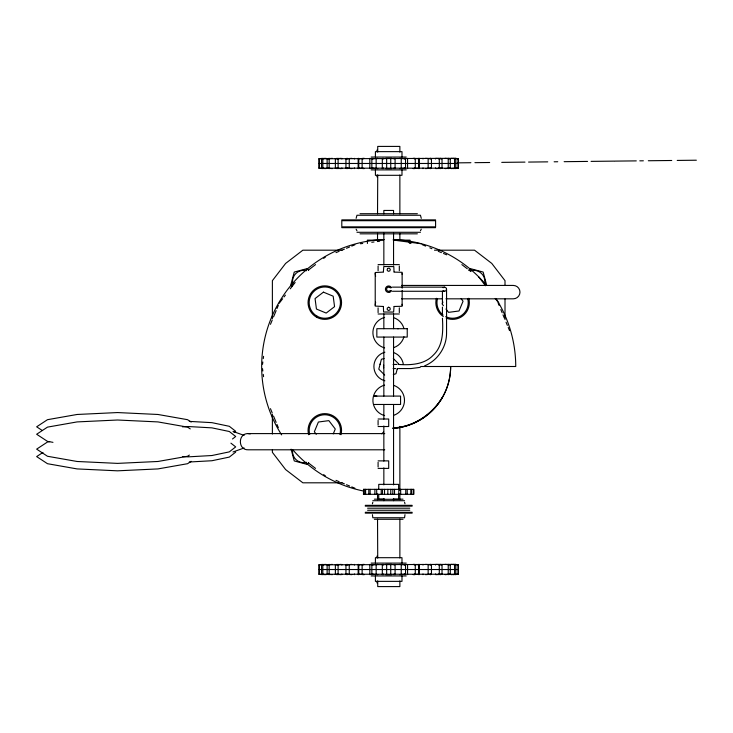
<?xml version="1.0" encoding="UTF-8"?>
<svg xmlns="http://www.w3.org/2000/svg" width="733" height="733" viewBox="0 0 733 733"><rect width="100%" height="100%" fill="white"/><g stroke="black" fill="none" stroke-linecap="round" stroke-linejoin="round"><path stroke-width="1.1" d="M375.223 305.249L375.617 302.179M402.115 274.325L402.17 273.345M262.542 364.246L262.835 361.983M263.284 358.602L263.578 356.339M380.042 364.429L380.17 363.971M392.402 287.134L444.5 287.134C447.157 287.034 447.148 291.368 444.5 291.267L392.412 291.267M372.41 503.791L372.822 502.252M404.983 514.667L404.57 517.745L372.822 517.745L372.41 514.667M270.468 324.307L272.218 320.101M273.519 316.94L276.139 310.636M277.01 308.529L278.311 305.377M333.249 433.89L335.274 429.016L328.851 420.641L318.388 422.016L314.347 431.764L316.271 434.275M397.231 369.029L397.35 368.571L395.967 373.766L393.3 374.481M442.934 302.042L442.127 303.984L443.41 305.661M356.128 218.333L356.953 215.255L420.449 215.255L421.273 218.333M420.449 230.748L421.273 229.209M371.851 168.617L371.851 158.337M405.541 168.617L405.541 158.337M371.851 574.663L371.851 564.383M405.541 574.663L405.541 564.383M279.181 303.27L282.654 298.752M284.038 296.947L285.421 295.142M290.268 288.82L295.124 282.498M442.338 397.469C431.792 414.594 413.339 427.037 392.97 427.88M358.767 168.617L358.767 158.337M418.635 168.617L418.635 158.337M358.767 574.663L358.767 564.383M418.635 574.663L418.635 564.383M468.735 270.184L470.302 268.617L483.148 272.053L486.584 284.899M308.666 462.816L307.1 464.383L294.254 460.947L291.102 449.173M381.682 433.835L383.671 431.975M234.093 432.525L235.687 431.279L229.319 426.304L211.929 422.657L189.297 421.383M232.508 438.975L235.687 436.492L229.319 431.508L211.929 427.861L188.161 426.524L182.508 426.844M235.687 452.105L229.319 457.09L211.929 460.736L189.297 462.001M308.309 270.156L315.538 264.604M323.665 258.373L325.47 256.99M443.044 287.739L444.5 287.134M42.972 452.426L36.65 456.586L47.48 463.705L77.084 468.918L117.518 470.824L157.952 468.918L187.556 463.705L191.166 461.332M189.361 455.074L187.556 456.265L157.952 461.478L117.518 463.384L77.084 461.478L47.48 456.265L36.65 449.137L47.48 442.017L49.679 441.632M424.636 365.849C437.638 360.554 446.644 347.112 446.562 333.066L446.562 289.205M385.677 158.337L391.715 158.337M385.677 168.617L391.715 168.617M385.677 564.383L391.715 564.383M385.677 574.663L391.715 574.663M346.984 168.617L345.949 168.178L345.949 158.768L346.984 158.337M430.418 168.617L431.453 168.178L431.453 158.768L430.418 158.337M346.984 574.663L345.949 574.232L345.949 564.822L346.984 564.383M430.418 574.663L431.453 574.232L431.453 564.822L430.418 564.383M335.989 252.628L339.141 251.318M341.248 250.448L344.4 249.147M346.507 248.276L349.659 246.966M351.767 246.096L354.919 244.785M233.012 451.968L244.116 447.982M372.162 158.768L377.761 158.337M399.641 168.617L405.239 168.178M372.162 564.822L377.761 564.383M399.641 574.663L405.239 574.232M384.092 358.519L381.435 359.234L378.778 369.157L384.678 375.058M337.024 168.617L335.366 168.178L335.366 158.768L337.024 158.337M440.368 168.617L442.026 168.178L442.026 158.768L440.368 158.337M337.024 574.663L335.366 574.232L335.366 564.822L337.024 564.383M440.368 574.663L442.026 574.232L442.026 564.822L440.368 564.383M358.391 158.768L364.283 158.337M413.119 168.617L419.01 168.178M358.391 564.822L364.283 564.383M413.119 574.663L419.01 574.232M420.229 367.352L411.103 368.562L398.404 368.562M329.328 168.617L327.12 168.178L327.12 158.768L329.328 158.337M448.074 168.617L450.273 168.178L450.273 158.768L448.074 158.337M329.328 574.663L327.12 574.232L327.12 564.822L329.328 564.383M448.074 574.663L450.273 574.232L450.273 564.822L448.074 564.383M345.949 158.768L351.867 158.337M425.525 168.617L431.453 168.178M345.949 564.822L351.867 564.383M425.525 574.663L431.453 574.232M324.224 168.617L321.567 168.178L321.567 158.768L324.224 158.337M453.177 168.617L455.834 168.178L455.834 158.768L453.177 158.337M324.224 574.663L321.567 574.232L321.567 564.822L324.224 564.383M453.177 574.663L455.834 574.232L455.834 564.822L453.177 564.383M335.366 158.768L341.065 158.337M436.327 168.617L442.026 168.178M335.366 564.822L341.065 564.383M436.327 574.663L442.026 574.232M318.947 158.768L455.459 158.337L458.455 158.768L458.455 168.178L318.947 168.178L318.947 158.768L322.566 158.337M318.947 564.822L455.459 564.383L458.455 564.822L458.455 574.232L318.947 574.232L318.947 564.822L322.566 564.383M327.12 158.768L332.342 158.337M445.05 168.617L450.273 168.178M454.836 168.617L458.455 168.178M327.12 564.822L332.342 564.383M445.05 574.663L450.273 574.232M454.836 574.663L458.455 574.232M321.567 158.768L326.084 158.337M451.308 168.617L455.834 168.178M321.567 564.822L326.084 564.383M451.308 574.663L455.834 574.232M360.48 243.759L362.743 243.457M371.768 242.275L374.032 241.972M377.413 241.533L379.667 241.23M384.752 433.597L248.185 433.597C237.776 433.203 237.776 450.19 248.185 449.796L384.752 449.796M322.566 168.617L318.947 168.178M454.836 158.337L458.455 158.768M322.566 574.663L318.947 574.232M454.836 564.383L458.455 564.822M451.308 158.337L455.834 158.768M326.084 168.617L321.567 168.178M451.308 564.383L455.834 564.822M326.084 574.663L321.567 574.232M445.05 158.337L450.273 158.768M332.342 168.617L327.12 168.178M374.682 396.095L375.287 396.086M445.05 564.383L450.273 564.822M332.342 574.663L327.12 574.232M436.327 158.337L442.026 158.768M457.31 162.863L470.898 162.708M474.911 162.662L489.671 162.506M501.748 162.369L524.975 162.112M528.566 162.075L547.734 161.856M554.139 161.791L557.731 161.746M564.144 161.681L587.573 161.416M591.073 161.379L614.3 161.123M614.969 161.113L636.29 160.884M639.79 160.839L643.363 160.802M648.32 160.747L671.74 160.49M677.21 160.426L696.35 160.215M341.065 168.617L335.366 168.178M436.327 564.383L442.026 564.822M341.065 574.663L335.366 574.232M397.588 328.705L398.422 328.696M413.119 158.337L419.01 158.768M425.525 158.337L431.453 158.768M351.867 168.617L345.949 168.178M364.283 168.617L358.391 168.178M413.119 564.383L419.01 564.822M425.525 564.383L431.453 564.822M351.867 574.663L345.949 574.232M364.283 574.663L358.391 574.232M399.641 158.337L405.239 158.768M377.761 168.617L372.162 168.178M375.516 396.095L376.835 396.086M399.641 564.383L405.239 564.822M377.761 574.663L372.162 574.232M371.136 157.054L406.265 157.054M318.947 163.477L358.162 163.477M358.391 163.477L419.01 163.477M419.239 163.477L458.455 163.477M371.136 169.891L406.265 169.891M360.031 213.715L417.37 213.715M341.798 219.873L435.594 219.873M341.798 227.67L435.594 227.67M356.953 232.288L420.449 232.288M360.031 233.827L417.37 233.827M383.185 240.14L367.398 240.14L367.398 243.484M394.217 240.14L410.004 240.14L410.004 243.484M342.036 250.191L302.866 250.191L285.623 263.422L272.383 280.666L272.383 318.699M434.477 250.191L474.535 250.191L491.779 263.422L505.01 280.666L505.01 285.449M378.091 264.604L399.311 264.604M383.396 272.117L375.223 272.511L375.223 306.092L383.396 306.476M394.006 272.117L402.115 272.31L402.17 288.179M401.519 285.43L513.274 285.43A6.698 6.698 0 0 1 519.972 292.128A6.698 6.698 0 0 1 513.274 298.826L445.957 298.826M401.519 298.826L442.54 298.826M394.006 306.476L402.115 306.284L402.17 290.415M378.091 313.99L399.311 313.99M393.071 364.438L396.974 364.438M398.413 364.438C410.507 365.263 424.334 364.695 433.23 355.212C443.328 345.765 443.135 330.94 442.43 318.232M420.632 366.5L515.739 366.5A127.038 127.038 0 0 0 496.369 299.082M393.071 368.562L395.591 368.562M374.27 396.095L400.566 396.086L400.566 404.469L374.27 404.469M378.091 419.01L388.701 419.01L388.701 426.524L378.091 426.524M378.091 460.883L388.701 460.883L388.701 468.396L378.091 468.396M342.036 482.809L302.866 482.809L285.623 469.578L272.383 452.334L272.383 449.833M363.431 489.342L413.806 489.342L413.806 494.317L363.431 494.317M374.361 499.173L384.129 499.173M393.273 499.173L403.031 499.173M372.822 500.712L404.57 500.712M365.254 505.33L412.148 505.33M365.254 506.146L412.148 506.146M367.59 508.198L409.802 508.198M367.59 510.25L409.802 510.25M365.254 512.303L412.148 512.303M365.254 513.127L412.148 513.127M374.361 519.285L403.031 519.285M371.136 563.109L406.265 563.109M318.947 569.523L358.162 569.523M358.391 569.523L419.01 569.523M419.239 569.523L458.455 569.523M371.136 575.946L406.265 575.946M182.508 456.54L188.161 456.861L211.929 455.523L229.319 451.885L235.687 446.901L230.913 443.163M393.236 240.058L421.576 243.787M409.014 242.715L411.268 243.017M444.5 291.267L443.034 290.662M248.185 433.597L250.283 433.872M52.968 442.338L47.48 441.376L36.65 434.248L47.48 427.128L77.084 421.915L117.518 420.009L157.952 421.915L187.556 427.128L190.259 428.906M233.012 431.425L244.116 435.402M422.483 244.785L425.635 246.096M429.84 247.836L431.948 248.707M438.252 251.318L441.413 252.628M443.511 253.499L446.672 254.809M335.989 480.372L339.141 481.682M341.248 482.552L344.4 483.853M346.507 484.724L349.659 486.034M351.767 486.904L354.919 488.215M191.166 422.061L187.556 419.688L157.952 414.475L117.518 412.56L77.084 414.475L47.48 419.688L36.65 426.808L42.065 430.363M461.863 264.604L467.278 268.764M469.083 270.156L470.888 271.54M308.309 462.844L315.538 468.396M323.665 474.627L325.47 476.01M308.666 270.184L307.1 268.617L294.254 272.053L290.809 284.899L292.375 286.466M393.3 358.519L398.624 363.843M478.53 276.671L485.493 285.742M495.233 298.441L498.715 302.976M461.121 298.725L463.054 301.236L459.014 310.984L448.55 312.359L445.985 309.014M356.128 229.209L356.953 230.748M498.211 303.27L499.081 305.377M500.831 309.583L502.132 312.734M503.003 314.842L504.313 317.994M506.054 322.199L507.364 325.36M508.235 327.459L509.536 330.62M270.468 408.693L272.218 412.899M273.519 416.06L276.139 422.364M277.01 424.471L278.311 427.623M404.57 502.252L404.983 503.791M375.617 276.414L375.223 273.345M262.542 368.754L262.835 371.017M263.284 374.398L263.578 376.661M402.115 304.268L402.17 305.249M505.01 298.982L505.01 319.579M458.024 158.768L458.024 168.178M458.024 564.822L458.024 574.232M454.57 158.768L454.57 168.178M454.57 564.822L454.57 574.232M448.229 158.768L448.229 168.178M448.229 564.822L448.229 574.232M442.43 291.368L442.43 303.682M442.43 307.09L442.43 314.43M439.965 158.337L439.965 159.006M439.965 167.939L439.965 168.617M439.965 564.383L439.965 565.061M439.965 573.994L439.965 574.663M439.296 158.768L439.296 168.178M439.296 564.822L439.296 574.232M438.847 158.337L438.847 159.006M438.847 167.939L438.847 168.617M438.847 564.383L438.847 565.061M438.847 573.994L438.847 574.663M435.539 158.337L435.539 159.006M435.539 167.939L435.539 168.617M435.539 564.383L435.539 565.061M435.539 573.994L435.539 574.663M430.179 158.337L430.179 159.006M430.179 167.939L430.179 168.617M430.179 564.383L430.179 565.061M430.179 573.994L430.179 574.663M428.145 158.768L428.145 168.178M428.145 564.822L428.145 574.232M423.005 158.337L423.005 159.006M423.005 167.939L423.005 168.617M423.005 564.383L423.005 565.061M423.005 573.994L423.005 574.663M419.239 158.337L419.239 168.617M419.239 564.383L419.239 574.663M415.272 158.768L415.272 168.178M415.272 564.822L415.272 574.232M414.337 158.337L414.337 159.006M414.337 167.939L414.337 168.617M414.337 564.383L414.337 565.061M414.337 573.994L414.337 574.663M413.54 489.342L413.54 494.317M411.763 489.342L411.763 494.317M410.846 489.342L410.846 494.317M407.575 158.337L407.575 168.617M407.575 564.383L407.575 574.663M407.227 489.342L407.227 494.317M405.752 489.342L405.752 494.317M404.543 158.337L404.543 159.006M404.543 167.939L404.543 168.617M404.543 564.383L404.543 565.061M404.543 573.994L404.543 574.663M401.986 157.054L401.986 151.639L375.415 151.639L375.415 157.054M401.986 169.891L401.986 175.306L375.415 175.306L375.415 169.891M401.986 563.109L401.986 557.694L375.415 557.694L375.415 563.109M401.986 575.946L401.986 581.361L375.415 581.361L375.415 575.946M401.235 158.768L401.235 168.178M401.235 564.822L401.235 574.232M400.676 489.342L400.676 494.317M399.87 152.134L399.87 146.408L377.724 146.408L377.724 152.116M399.87 175.013L399.87 213.917M399.87 233.369L399.87 240.241M399.87 426.395L399.87 490.478M399.87 493.905L399.87 499.631M399.87 519.083L399.87 557.987M399.87 580.866L399.87 586.592L377.724 586.592L377.724 580.884M399.311 266.006L399.311 270.724M399.311 307.878L399.311 312.597M398.807 489.342L398.807 494.317M398.624 489.342L398.624 484.366L378.741 484.366L378.741 489.342M398.633 494.317L398.633 499.292L378.732 499.292L378.732 494.317M395.087 158.337L395.087 168.617M395.087 564.383L395.087 574.663M394.519 489.342L394.519 494.317M394.061 158.337L394.061 159.006M394.061 167.939L394.061 168.617M394.006 271.723L393.804 266.583L383.79 266.537L383.396 271.723M394.006 306.87L393.612 312.066L383.588 312.011L383.396 306.87M394.061 564.383L394.061 565.061M394.061 573.994L394.061 574.663M393.557 213.862L393.557 210.444L383.845 210.444L383.845 213.862M393.557 233.186L393.557 265.025M393.557 313.907L393.557 328.696M393.557 337.07L393.557 396.086M393.557 404.469L393.557 484.87M393.557 498.458L393.557 500.721M392.833 489.342L392.833 494.317M390.744 158.768L390.744 168.178M390.762 489.342L390.762 494.317M390.744 564.822L390.744 574.232M387.839 489.342L387.839 494.317M386.658 158.768L386.658 168.178M386.658 564.822L386.658 574.232M384.532 489.342L384.532 494.317M383.845 233.186L383.845 265.025M383.845 313.907L383.845 328.696M383.845 337.07L383.845 396.086M383.845 404.469L383.845 419.184M383.845 425.983L383.845 461.084M383.845 467.883L383.845 484.87M383.845 498.458L383.845 500.721M383.341 158.337L383.341 159.006M383.341 167.939L383.341 168.617M383.341 564.383L383.341 565.061M383.341 573.994L383.341 574.663M382.498 489.342L382.498 494.317M382.314 158.337L382.314 168.617M382.314 564.383L382.314 574.663M381.242 489.342L381.242 494.317M378.091 266.006L378.091 270.724M378.091 307.878L378.091 312.597M378.091 420.403L378.091 425.122M378.091 462.276L378.091 466.994M377.724 174.921L377.532 213.834M377.724 558.079L377.532 519.166M377.532 233.305L377.532 241.313M377.532 493.969L377.532 499.695M376.964 150.063L376.964 151.639M376.964 175.306L376.964 176.882M376.964 556.118L376.964 557.694M376.964 581.361L376.964 582.937M376.689 489.342L376.689 494.317M376.157 158.768L376.157 168.178M376.157 564.822L376.157 574.232M374.893 489.342L374.893 494.317M372.859 158.337L372.859 159.006M372.859 167.939L372.859 168.617M372.859 564.383L372.859 565.061M372.859 573.994L372.859 574.663M370.138 489.342L370.138 494.317M369.826 158.337L369.826 168.617M369.826 564.383L369.826 574.663M368.791 489.342L368.791 494.317M365.602 489.342L365.602 494.317M364.842 489.342L364.842 494.317M363.064 158.337L363.064 159.006M363.064 167.939L363.064 168.617M363.064 564.383L363.064 565.061M363.064 573.994L363.064 574.663M362.129 158.768L362.129 168.178M362.129 564.822L362.129 574.232M358.162 158.337L358.162 168.617M358.162 564.383L358.162 574.663M354.396 158.337L354.396 159.006M354.396 167.939L354.396 168.617M354.396 564.383L354.396 565.061M354.396 573.994L354.396 574.663M349.256 158.768L349.256 168.178M349.256 564.822L349.256 574.232M347.222 158.337L347.222 159.006M347.222 167.939L347.222 168.617M347.222 564.383L347.222 565.061M347.222 573.994L347.222 574.663M341.862 158.337L341.862 159.006M341.862 167.939L341.862 168.617M341.862 564.383L341.862 565.061M341.862 573.994L341.862 574.663M338.545 158.337L338.545 159.006M338.545 167.939L338.545 168.617M338.545 564.383L338.545 565.061M338.545 573.994L338.545 574.663M338.105 158.768L338.105 168.178M338.105 564.822L338.105 574.232M337.427 158.337L337.427 159.006M337.427 167.939L337.427 168.617M337.427 564.383L337.427 565.061M337.427 573.994L337.427 574.663M329.163 158.768L329.163 168.178M329.163 564.822L329.163 574.232M322.832 158.768L322.832 168.178M322.832 564.822L322.832 574.232M319.368 158.768L319.368 168.178M319.368 564.822L319.368 574.232M272.383 414.301L272.383 434.018M390.13 290.662A2.062 2.062 0 0 1 387.207 290.662A2.062 2.062 0 0 1 387.207 287.739A2.062 2.062 0 0 1 390.13 287.739M391.468 290.818A3.234 3.234 0 0 1 386.584 291.679A3.234 3.234 0 0 1 386.584 286.722A3.234 3.234 0 0 1 391.468 287.583M390.863 290.47A2.538 2.538 0 0 1 390.46 291.001M389.938 291.404A2.538 2.538 0 0 1 389.324 291.652M387.4 286.997A2.538 2.538 0 0 1 388.004 286.75M389.324 286.75A2.538 2.538 0 0 1 389.938 286.997M390.46 287.4A2.538 2.538 0 0 1 390.863 287.932M393.007 428.292A61.938 61.938 0 0 0 450.639 366.5L450.639 366.61A61.938 61.938 0 0 1 393.007 428.402M403.956 336.74A15.787 15.787 0 0 1 393.795 347.598M384.614 347.9A15.787 15.787 0 0 1 384.614 317.398M393.795 317.71A15.787 15.787 0 0 1 403.956 328.567M393.795 385.402A15.787 15.787 0 0 1 393.795 415.29M384.614 415.602A15.787 15.787 0 0 1 384.614 385.1M292.898 284.34A11.132 11.132 0 0 1 306.541 270.706M470.861 270.706A11.132 11.132 0 0 1 484.495 284.34M306.541 462.294A11.132 11.132 0 0 1 292.696 449.604M468.772 298.276A16.749 16.749 0 0 1 446.177 318.085M443.291 316.537A16.749 16.749 0 0 1 436.41 298.276M308.63 434.724A16.749 16.749 0 0 1 324.811 413.641A16.749 16.749 0 0 1 340.992 434.724M363.595 491.037A127.038 127.038 0 0 1 293.402 450.502M281.637 434.889A127.038 127.038 0 0 1 384.147 239.544M393.255 239.544A127.038 127.038 0 0 1 486.245 285.119M384.871 380.794A14.797 14.797 0 0 1 384.871 352.207M393.456 352.491A14.797 14.797 0 0 1 403.37 364.567M309.711 434.44A15.631 15.631 0 0 1 324.811 414.759A15.631 15.631 0 0 1 339.91 434.44M467.691 298.56A15.631 15.631 0 0 1 445.673 316.629M443.071 315.016A15.631 15.631 0 0 1 437.491 298.56M383.689 367.847A5.186 5.186 0 0 1 383.689 365.153M387.546 268.498L387.07 270.101L388.224 271.32L389.846 270.935L390.332 269.332L389.177 268.113L387.546 268.498M323.427 292.146L315.062 298.569L316.436 309.033L326.185 313.073L334.56 306.651L333.185 296.187L323.427 292.146M388.701 307.209L387.253 308.043L387.253 309.72L388.701 310.554L390.148 309.72L390.148 308.043L388.701 307.209M435.594 220.697L341.798 220.697L341.807 226.854L435.594 226.854L435.585 220.697M407.236 328.696L376.835 328.696L376.835 337.07L407.236 337.07L407.236 328.696M363.559 494.317L363.559 489.342L363.476 494.317M316.436 317.114A16.749 16.749 0 0 0 341.56 302.61A16.749 16.749 0 0 0 316.436 288.106A16.749 16.749 0 0 0 316.436 317.114M316.995 316.152A15.631 15.631 0 0 0 340.442 302.61A15.631 15.631 0 0 0 316.995 289.068A15.631 15.631 0 0 0 316.995 316.152"/></g></svg>
